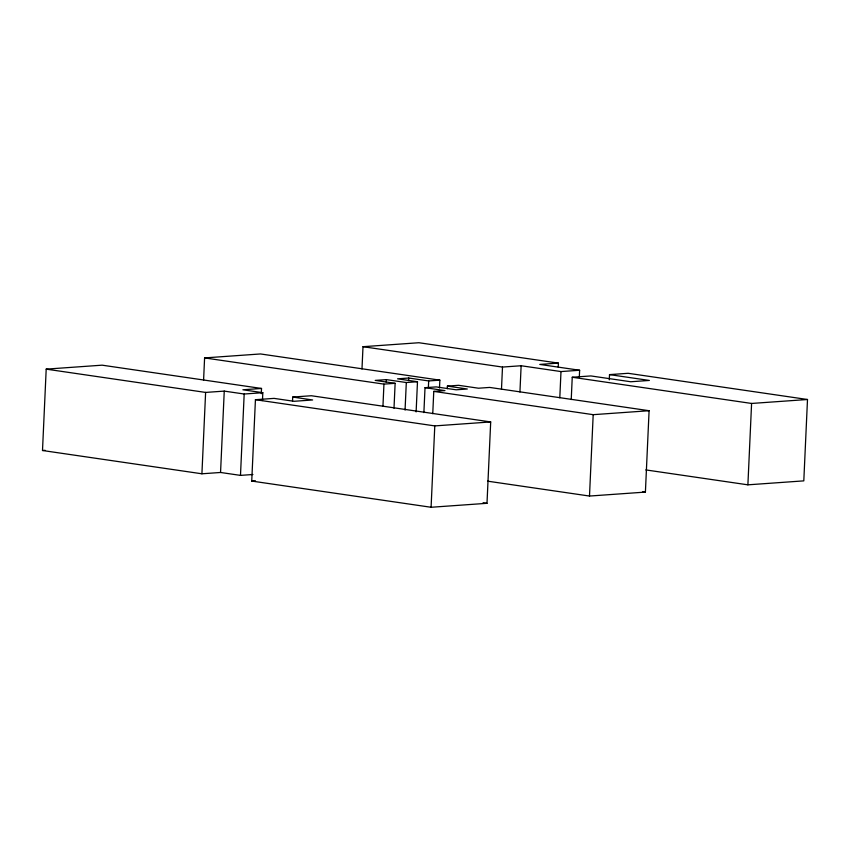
<?xml version="1.0" encoding="UTF-8"?>
<svg xmlns="http://www.w3.org/2000/svg" width="850" height="850" viewBox="0 0 850 850"><rect width="100%" height="100%" fill="white"/><g stroke="black" fill="none" stroke-linecap="round" stroke-linejoin="round"><path stroke-width="1.27" d="M252.907 474.502L240.486 475.384L220.554 472.473L201.917 473.79L42.5 450.5L46.197 369.134L102.106 365.171L261.524 388.461L261.29 393.709M203.586 380.226L204.595 357.914L260.504 353.951L439.854 380.152L439.493 388.025M201.917 473.79L205.615 392.424L224.251 391.106L244.184 394.017L262.82 392.689L262.459 400.562M220.554 472.473L224.251 391.106M240.486 475.384L244.184 394.017M292.708 397.056L311.344 395.739L490.694 421.94L486.997 503.306L431.088 507.269L251.738 481.068L255.436 399.702L274.072 398.384L294.004 401.296L312.641 399.967L292.708 397.056L292.527 400.998M361.983 369.006L363.003 346.694L418.912 342.731L558.407 363.109L558.227 367.041M382.936 406.428L383.945 384.115L395.133 383.318L393.996 408.255M386.261 382.245L386.378 379.621L406.311 382.532L417.488 381.735L416.118 411.921M405.057 410.093L406.311 382.532M408.627 380.651L408.744 378.027L428.676 380.938L439.854 380.152M423.884 412.622L425.021 387.685L436.199 386.899L456.131 389.799L467.309 389.013L447.387 386.102L447.27 388.726M428.379 387.504L428.676 380.938M432.756 413.706L433.766 391.393L444.954 390.596L425.021 387.685M431.088 507.269L434.786 425.903L490.694 421.94M501.479 389.374L502.499 367.062L521.135 365.744L560.989 371.567L579.626 370.249L579.328 376.816M519.934 391.999L521.135 365.744M559.799 397.821L560.989 371.567M571.232 399.564L572.241 377.251L590.878 375.934L630.732 381.756L649.368 380.439L609.514 374.616L609.28 379.865M589.496 496.049L593.194 414.672L649.092 410.72L645.405 492.086L589.496 496.049L487.571 481.164M747.894 484.829L751.591 403.453L807.5 399.5L803.803 480.866L747.894 484.829L645.787 469.912M558.407 363.109L539.771 364.427L579.626 370.249M261.524 388.461L242.887 389.778L262.82 392.689M386.378 379.621L375.201 380.407L395.133 383.318M408.744 378.027L397.566 378.824L417.488 381.735M447.387 386.102L458.564 385.305L478.497 388.216L489.674 387.43L649.092 410.72M609.514 374.616L628.15 373.299L807.5 399.5M42.5 450.5L45.103 450.319M251.738 481.068L255.468 480.803M363.003 346.694L502.499 367.062M572.241 377.251L751.591 403.453M204.595 357.914L383.945 384.115M433.766 391.393L593.194 414.672M46.197 369.134L205.615 392.424M255.436 399.702L434.786 425.903M642.791 491.704L645.405 492.086M483.076 502.733L486.997 503.306"/></g></svg>
